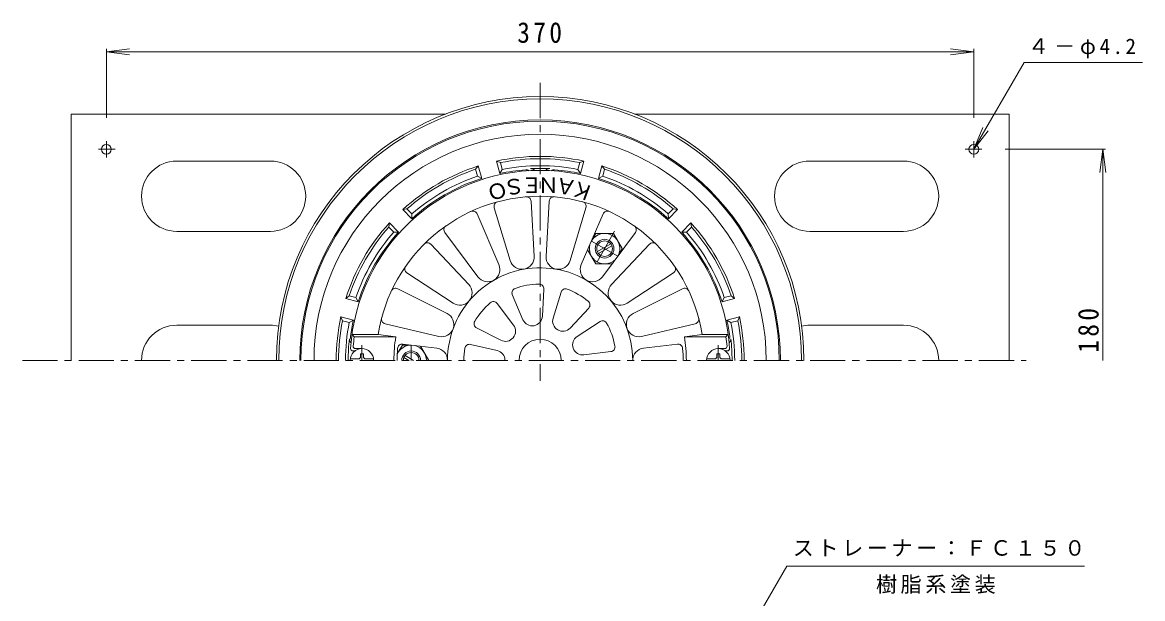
# Model space of a CAD drawing. Units: millimetres, scale not verified. Extents: x -273 to 229, y -348 to 382.
# Drawn here: x -273.4 to 204.4, y 136.6 to 382.3 of the extents above; entities that cross this region are included whole.
import ezdxf
from ezdxf.enums import TextEntityAlignment as Align

# ---------------------------------------------------------------- set-up
doc = ezdxf.new("R2010")
doc.units = ezdxf.units.MM
doc.header["$LTSCALE"] = 3
doc.linetypes.add('CHAIN1', pattern=[8, 5, -1, 1, -1])
for name, color, linetype, lineweight in [('0-0_通り芯', 3, 'Continuous', 9), ('0-1_躯体', 2, 'Continuous', 9), ('0-2_仕上', 6, 'Continuous', 9), ('0-4_その他', 7, 'Continuous', 9), ('0-5_寸法', 7, 'Continuous', 9), ('0-A', 4, 'Continuous', 9), ('0-B', 2, 'Continuous', 9)]:
    doc.layers.add(name, color=color, linetype=linetype, lineweight=lineweight)
doc.styles.add('ＭＳ ゴシック', font='')
doc.styles.get('ＭＳ ゴシック').set_extended_font_data('MS Gothic')

msp = doc.modelspace()

# ---------------------------------------------------------------- linework, layer by layer
at = {"layer": '0-0_通り芯', "linetype": 'CHAIN1'}
for p, q in [((-52.6, 356.512), (-52.6, 229.483)), ((-273.429, 238.172), (154.777, 238.172))]:
    msp.add_line(p, q, dxfattribs=at)
at = {"layer": '0-0_通り芯'}
for radius in [112.5, 111.5]:
    msp.add_arc((-52.6, 238.172), radius, 0, 180, dxfattribs=at)
at = {"layer": '0-1_躯体'}
for p, q in [((-78.957, 321.083), (-80.125, 319.648)), ((-77.532, 315.765), (-78.957, 321.083)), ((-69.805, 317.835), (-71.23, 323.154)), ((-69.5, 322.495), (-71.23, 323.154)), ((-68.722, 319.591), (-69.5, 322.495)), ((-36.478, 319.591), (-35.7, 322.495)), ((-33.97, 323.154), (-35.7, 322.495)), ((-35.395, 317.835), (-33.97, 323.154)), ((-27.668, 315.765), (-26.243, 321.083)), ((-25.075, 319.648), (-26.243, 321.083)), ((-79.347, 316.744), (-80.125, 319.648)), ((-77.532, 315.765), (-79.347, 316.744)), ((-68.722, 319.591), (-69.805, 317.835)), ((-35.395, 317.835), (-36.478, 319.591)), ((-25.853, 316.744), (-27.668, 315.765)), ((-25.853, 316.744), (-25.075, 319.648)), ((-109.398, 302.747), (-111.225, 302.453)), ((-107.331, 298.56), (-111.225, 302.453)), ((-107.272, 300.622), (-109.398, 302.747)), ((2.072, 300.622), (4.198, 302.747)), ((2.131, 298.56), (6.025, 302.453)), ((6.025, 302.453), (4.198, 302.747)), ((-116.882, 296.797), (-117.176, 294.969)), ((-112.988, 292.903), (-116.882, 296.797)), ((-107.272, 300.622), (-107.331, 298.56)), ((2.131, 298.56), (2.072, 300.622)), ((7.788, 292.903), (11.682, 296.796)), ((11.976, 294.969), (11.682, 296.796)), ((-115.05, 292.844), (-117.176, 294.969)), ((-112.988, 292.903), (-115.05, 292.844)), ((9.85, 292.843), (7.788, 292.903)), ((9.85, 292.843), (11.976, 294.969)), ((-134.076, 265.697), (-135.511, 264.529)), ((-130.193, 263.104), (-135.511, 264.529)), ((-131.172, 264.919), (-134.076, 265.697)), ((-131.172, 264.919), (-130.193, 263.104)), ((24.993, 263.104), (25.972, 264.919)), ((24.993, 263.104), (30.311, 264.529)), ((25.972, 264.919), (28.876, 265.697)), ((30.311, 264.529), (28.876, 265.697)), ((-132.263, 255.376), (-137.582, 256.801)), ((-136.923, 255.072), (-137.582, 256.801)), ((-134.019, 254.294), (-136.923, 255.072)), ((-134.019, 254.294), (-132.263, 255.376)), ((27.063, 255.376), (32.382, 256.801)), ((28.819, 254.294), (27.063, 255.376)), ((28.819, 254.294), (31.723, 255.072)), ((31.723, 255.072), (32.382, 256.801))]:
    msp.add_line(p, q, dxfattribs=at)
at = {"layer": '0-1_躯体', "color": 4}
for p, q in [((-30.68, 289.129), (-28.847, 292.303)), ((-28.195, 284.593), (-22.505, 287.879)), ((-27.696, 283.727), (-22.005, 287.013)), ((-32.319, 285.317), (-28.847, 279.303)), ((-17.6, 285.803), (-19.43, 282.633)), ((-28.847, 279.303), (-21.915, 279.303)), ((-113.54, 240.884), (-111.356, 244.667)), ((-111.35, 244.667), (-107.69, 244.667)), ((-100.097, 238.176), (-103.564, 244.18)), ((-108.6, 238.172), (-110.695, 239.382)), ((-106.6, 238.172), (-110.195, 240.248)), ((-100.1, 238.172), (-100.097, 238.176))]:
    msp.add_line(p, q, dxfattribs=at)
at = {"layer": '0-1_躯体', "color": 4, "linetype": 'CHAIN1'}
for p, q in [((-20.822, 293.212), (-29.203, 278.696)), ((-30.716, 289.045), (-19.484, 282.561)), ((-107.6, 238.172), (-107.6, 244.656))]:
    msp.add_line(p, q, dxfattribs=at)
at = {"layer": '0-1_躯体', "color": 4}
msp.add_lwpolyline([(-28.85, 292.298), (-21.344, 292.298), (-17.597, 285.808)], dxfattribs=at)
for radius in [4, 3.324]:
    msp.add_circle((-25.1, 285.803), radius, dxfattribs=at)
at = {"layer": '0-1_躯体'}
for centre, radius, start, end in [((-52.6, 238.172), 102.5, 0, 180), ((-52.6, 238.172), 102, 0, 180), ((-52.6, 238.172), 96.441, 0, 180), ((-52.6, 238.172), 87, 77.63522, 102.36475), ((-52.6, 238.172), 87, 107.63522, 132.36475), ((-52.6, 238.172), 86, 78.66675, 101.33324), ((-52.6, 238.172), 83, 78.79947, 101.20049), ((-52.6, 238.172), 87, 47.63522, 72.36475), ((-52.6, 238.172), 86, 108.66675, 131.33324), ((-52.6, 238.172), 81.5, 107.81322, 132.18677), ((-52.6, 238.172), 83, 108.79947, 131.20049), ((-52.6, 238.172), 81.5, 94.32832, 102.18677), ((-58.6, 317.445), 2, 52.44321, 94.32849), ((-52.6, 238.172), 81.876, 87.12955, 92.87045), ((-56.6, 317.947), 2, 36.49266, 92.87048), ((-48.6, 317.947), 2, 87.12952, 143.50734), ((-46.6, 317.445), 2, 85.67151, 127.55679), ((-52.6, 238.172), 81.5, 77.81322, 85.67168), ((-52.6, 238.172), 81.5, 47.81322, 72.18677), ((-52.6, 238.172), 83, 48.79947, 71.20049), ((-52.6, 238.172), 86, 48.66675, 71.33324), ((-52.6, 238.172), 87, 137.63522, 162.36475), ((-52.6, 238.172), 87, 17.63522, 42.36475), ((-52.6, 238.172), 86, 138.66675, 161.33324), ((-52.6, 238.172), 83, 138.79947, 161.20049), ((-52.6, 238.172), 81.5, 137.81322, 162.18677), ((-52.6, 238.172), 81.5, 17.81322, 42.18677), ((-52.6, 238.172), 83, 18.79947, 41.20049), ((-52.6, 238.172), 86, 18.66675, 41.33324), ((-52.6, 238.172), 87, 167.63525, 180), ((-52.6, 238.172), 86, 168.66676, 180), ((-52.6, 238.172), 83, 168.79951, 180), ((-52.6, 238.172), 81.5, 167.81323, 172.77383), ((-52.6, 238.172), 81.5, 7.22617, 12.18677), ((-52.6, 238.172), 83, 0, 11.20049), ((-52.6, 238.172), 86, 0, 11.33324), ((-52.6, 238.172), 87, 0, 12.36475), ((-52.6, 238.172), 81.876, 173.5304, 180), ((-131.967, 247.172), 2, 173.52994, 229.90825), ((-131.469, 248.172), 2, 172.77383, 214.66032), ((26.269, 248.172), 2, 325.34439, 7.22617), ((26.767, 247.172), 2, 310.09201, 6.47006), ((-52.6, 238.172), 81.876, 0, 6.4696)]:
    msp.add_arc(centre, radius, start, end, dxfattribs=at)
at = {"layer": '0-1_躯体', "color": 4}
for centre, radius, start, end in [((-25.095, 285.8), 6.5, 60.0482, 149.20343), ((-25.095, 285.8), 6.5, 164.15474, 315.13875), ((-25.095, 285.8), 6.5, 331.41264, 60.04805), ((-107.6, 238.177), 6.5, 91.41942, 156.10698), ((-107.6, 238.177), 6.5, 359.95093, 75.13223), ((-107.6, 238.172), 4, 0, 180), ((-107.6, 238.172), 3.324, 0, 180)]:
    msp.add_arc(centre, radius, start, end, dxfattribs=at)
at = {"layer": '0-2_仕上'}
for p, q in [((-55.139, 282.53), (-56.484, 306.031)), ((-48.716, 306.031), (-50.061, 282.53)), ((-72.16, 303.267), (-65.386, 280.723)), ((-39.814, 280.723), (-33.04, 303.267)), ((-70.157, 278.986), (-79.459, 300.61)), ((-25.741, 300.61), (-35.043, 278.986)), ((-93.244, 292.652), (-79.168, 273.784)), ((-26.032, 273.784), (-11.956, 292.652)), ((-83.058, 270.52), (-99.195, 287.659)), ((-6.005, 287.659), (-22.142, 270.52)), ((-109.426, 275.465), (-89.746, 262.55)), ((-15.454, 262.549), (4.226, 275.465)), ((-92.285, 258.152), (-113.31, 268.738)), ((-51.044, 268.566), (-51.637, 256.981)), ((8.11, 268.738), (-12.915, 258.152)), ((-64.458, 266.201), (-59.938, 255.518)), ((-43.666, 267.265), (-47.072, 256.176)), ((-70.945, 262.455), (-63.953, 253.199)), ((-31.871, 260.455), (-39.772, 251.962)), ((-118.754, 253.78), (-95.843, 248.375)), ((-27.056, 254.716), (-36.792, 248.41)), ((-9.357, 248.375), (13.554, 253.78)), ((-132.711, 249.172), (-131.855, 248.172)), ((-132.711, 249.172), (-121.73, 249.172)), ((-121.73, 249.172), (-114.168, 248.172)), ((-79.7, 252.022), (-69.371, 246.743)), ((16.53, 249.172), (8.968, 248.172)), ((27.511, 249.172), (16.53, 249.172)), ((27.511, 249.172), (26.655, 248.172)), ((-131.855, 248.172), (-114.168, 248.172)), ((-96.725, 243.374), (-111.161, 245.076)), ((-82.263, 244.982), (-70.957, 242.386)), ((-8.475, 243.374), (5.961, 245.076)), ((26.655, 248.172), (8.968, 248.172)), ((-132.415, 242.172), (-131.6, 242.172)), ((-131.329, 243.172), (-128.6, 243.172)), ((-22.397, 241.917), (-33.909, 240.49)), ((26.129, 243.172), (23.4, 243.172)), ((27.215, 242.172), (26.4, 242.172))]:
    msp.add_line(p, q, dxfattribs=at)
for centre, radius, start, end in [((-52.6, 238.172), 81, 3.59283, 176.40717), ((-52.6, 238.172), 70, 9.04109, 170.95891), ((-58.481, 305.917), 2, 3.27556, 94.96121), ((-46.719, 305.917), 2, 85.03868, 176.72417), ((-81.296, 299.82), 2, 23.27556, 114.96121), ((-70.244, 303.843), 2, 105.03868, 196.72417), ((-34.956, 303.843), 2, 343.27556, 74.96121), ((-23.904, 299.82), 2, 65.03868, 156.72417), ((-91.641, 293.848), 2, 125.03868, 216.72417), ((-13.559, 293.848), 2, 323.27556, 54.96121), ((-100.651, 286.288), 2, 43.27556, 134.96121), ((-4.549, 286.288), 2, 45.03868, 136.72417), ((-60.369, 282.231), 5.238, 196.72429, 3.27573), ((-44.831, 282.23), 5.238, 176.72429, 343.27573), ((-108.329, 277.137), 2, 145.03868, 236.72417), ((-52.6, 238.172), 39.5, 89.13309, 180), ((-74.969, 276.916), 5.238, 216.72429, 23.27573), ((-52.6, 238.172), 39.5, 0, 89.13278), ((-30.231, 276.916), 5.238, 156.72429, 323.27573), ((3.129, 277.137), 2, 303.27556, 34.96121), ((-114.209, 266.952), 2, 63.27556, 154.96121), ((-86.872, 266.929), 5.238, 236.72429, 43.27573), ((-62.616, 266.98), 2, 109.17062, 202.93054), ((-52.6, 238.172), 32.5, 90.8295, 109.1705), ((-53.042, 268.669), 2, 357.06975, 90.82961), ((-41.755, 266.678), 2, 69.17062, 162.93054), ((-52.6, 238.172), 32.5, 50.8295, 69.1705), ((-18.328, 266.929), 5.238, 136.72429, 303.27573), ((9.009, 266.951), 2, 25.03868, 116.72417), ((-72.541, 261.25), 2, 37.06975, 130.82961), ((-33.335, 261.817), 2, 317.06975, 50.82961), ((-94.64, 253.473), 5.238, 256.72429, 63.27573), ((-52.6, 238.172), 32.5, 130.8295, 149.1705), ((-10.56, 253.473), 5.238, 116.72429, 283.27573), ((-118.295, 255.727), 2, 165.03868, 256.72417), ((-78.79, 253.803), 2, 149.17062, 242.93054), ((-55.956, 257.202), 4.324, 202.93018, 357.06966), ((-42.938, 254.907), 4.324, 162.93018, 317.06966), ((-25.968, 253.038), 2, 29.17062, 122.93054), ((-52.6, 238.172), 32.5, 10.8295, 29.1705), ((13.095, 255.727), 2, 283.27556, 14.96121), ((-67.403, 250.593), 4.324, 242.93018, 37.06966), ((-131.329, 244.172), 1, 174.8239, 270), ((-65.1, 238.172), 67.5, 171.48038, 174.82341), ((-52.6, 238.172), 62.375, 170.77454, 180), ((-111.395, 243.09), 2, 83.27557, 175.21837), ((-82.71, 243.033), 2, 77.06975, 170.82961), ((-52.6, 238.172), 9, 0, 180), ((-34.441, 244.781), 4.324, 122.93018, 277.06966), ((-22.643, 243.902), 2, 277.06975, 10.82961), ((6.195, 243.09), 2, 4.78163, 96.72443), ((-52.6, 238.172), 62.375, 0, 9.22546), ((26.129, 244.172), 1, 270, 5.1761), ((-40.1, 238.172), 67.5, 5.17659, 8.51962), ((-132.415, 243.172), 1, 175.75238, 270), ((-52.6, 238.172), 61, 175.21835, 180), ((-97.338, 238.172), 5.238, 359.99962, 83.27573), ((-52.6, 238.172), 32.5, 170.8295, 180), ((-71.924, 238.172), 4.324, 359.99977, 77.06966), ((-7.862, 238.172), 5.238, 96.72424, 180.00038), ((-52.6, 238.172), 61, 0, 4.78165), ((27.215, 243.172), 1, 270, 4.24762)]:
    msp.add_arc(centre, radius, start, end, dxfattribs=at)
at = {"layer": '0-4_その他'}
for p, q in [((-237.6, 369.706), (-227.685, 371.011)), ((-237.6, 341.634), (-237.6, 371.011)), ((-237.6, 369.706), (132.4, 369.706)), ((-237.6, 369.706), (-227.685, 368.401)), ((132.4, 369.706), (122.486, 371.011)), ((132.4, 369.706), (122.486, 368.401)), ((132.4, 341.634), (132.4, 371.011)), ((145.744, 328.172), (188.6, 328.172)), ((187.4, 328.172), (186.095, 318.257)), ((187.4, 238.172), (187.4, 328.172)), ((187.4, 328.172), (188.705, 318.257))]:
    msp.add_line(p, q, dxfattribs=at)
at = {"layer": '0-5_寸法'}
for q in [(136.227, 337.41), (138.488, 336.105)]:
    msp.add_line((132.4, 328.172), q, dxfattribs=at)
for points in [[(132.4, 328.172), (153.8, 365.237), (204.384, 365.237)], [(-20.1, 24.401), (52.646, 150.401), (179.634, 150.401)]]:
    msp.add_lwpolyline(points, dxfattribs=at)
at = {"layer": '0-A', "linetype": 'CHAIN1'}
for p, q in [((-128.6, 238.172), (-128.6, 244.679)), ((23.4, 238.172), (23.4, 244.679))]:
    msp.add_line(p, q, dxfattribs=at)
at = {"layer": '0-A'}
for p, q in [((-129.2, 239.772), (-129.2, 240.922)), ((-128, 240.922), (-129.2, 240.922)), ((-128, 239.772), (-128, 240.922)), ((22.8, 240.922), (24, 240.922)), ((22.8, 239.772), (22.8, 240.922)), ((24, 239.772), (24, 240.922)), ((-133.564, 238.772), (-130.2, 238.772)), ((-127, 238.772), (-123.636, 238.772)), ((21.8, 238.772), (18.436, 238.772)), ((28.364, 238.772), (25, 238.772))]:
    msp.add_line(p, q, dxfattribs=at)
for centre, radius, start, end in [((-128.6, 238.172), 5, 0, 180), ((-130.2, 239.772), 1, 270, 0), ((-127, 239.772), 1, 180, 270), ((23.4, 238.172), 5, 0, 180), ((21.8, 239.772), 1, 270, 0), ((25, 239.772), 1, 180, 270)]:
    msp.add_arc(centre, radius, start, end, dxfattribs=at)
at = {"layer": '0-B'}
for p, q in [((-252.6, 238.172), (-252.6, 343.172)), ((-252.6, 343.172), (-92.989, 343.172)), ((-12.211, 343.172), (147.4, 343.172)), ((147.4, 343.172), (147.4, 238.172)), ((-207.6, 323.172), (-167.6, 323.172)), ((102.4, 323.172), (62.4, 323.172)), ((-207.6, 293.172), (-167.6, 293.172)), ((102.4, 293.172), (62.4, 293.172)), ((-207.6, 253.172), (-167.6, 253.172)), ((102.4, 253.172), (62.4, 253.172))]:
    msp.add_line(p, q, dxfattribs=at)
at = {"layer": '0-B', "linetype": 'CHAIN1'}
for p, q in [((-237.6, 324.664), (-237.6, 331.634)), ((132.4, 324.664), (132.4, 331.634)), ((-233.841, 328.172), (-240.944, 328.172)), ((128.641, 328.172), (135.744, 328.172))]:
    msp.add_line(p, q, dxfattribs=at)
at = {"layer": '0-B'}
for centre in [(-237.6, 328.172), (132.4, 328.172)]:
    msp.add_circle(centre, 2.1, dxfattribs=at)
for centre, start, end in [((-207.6, 308.172), 90, 270), ((-167.6, 308.172), 270, 90), ((62.4, 308.172), 90, 270), ((102.4, 308.172), 270, 90), ((-207.6, 238.172), 90, 180), ((-167.6, 238.172), 76.69865, 90), ((62.4, 238.172), 90, 103.30135), ((102.4, 238.172), 0, 90)]:
    msp.add_arc(centre, 15, start, end, dxfattribs=at)

# ---------------------------------------------------------------- texts
at = {"layer": '0-2_仕上', "color": 7, "style": 'ＭＳ ゴシック'}
for s, rotation, p in [('Ｓ', 190, (-60.124, 318.242)), ('Ｅ', 180, (-51.6, 318.153)), ('Ｎ', 180, (-44.6, 318.153)), ('Ａ', 170, (-36.378, 316.673)), ('Ｏ', 200, (-68.434, 316.836)), ('Ｋ', 159.999, (-28.496, 313.753))]:
    msp.add_text(s, height=6.598, rotation=rotation, dxfattribs=at).set_placement(p, align=Align.BOTTOM_LEFT)
at = {"layer": '0-4_その他', "color": 2, "insert": (-62.35, 373.455), "char_height": 8.798, "attachment_point": 7, "style": 'ＭＳ ゴシック'}
msp.add_mtext('\\T1.27;\\W0.9;370', dxfattribs=at)
at = {"layer": '0-4_その他', "color": 2, "insert": (185.749, 241.422), "char_height": 8.798, "attachment_point": 7, "rotation": 90, "style": 'ＭＳ ゴシック'}
msp.add_mtext('\\T1.27;\\W0.9;180', dxfattribs=at)
at = {"layer": '0-5_寸法', "char_height": 6.598, "attachment_point": 7, "style": 'ＭＳ ゴシック'}
for s, insert in [('\\T1.23;４－φ4.2', (155.513, 367.019)), ('\\T1.17;ストレーナー：ＦＣ１５０', (55.134, 154.528)), ('\\T1.17;樹脂系塗装', (90.64, 138.61))]:
    msp.add_mtext(s, dxfattribs=dict(at, insert=insert))

doc.saveas('drawing.dxf')
